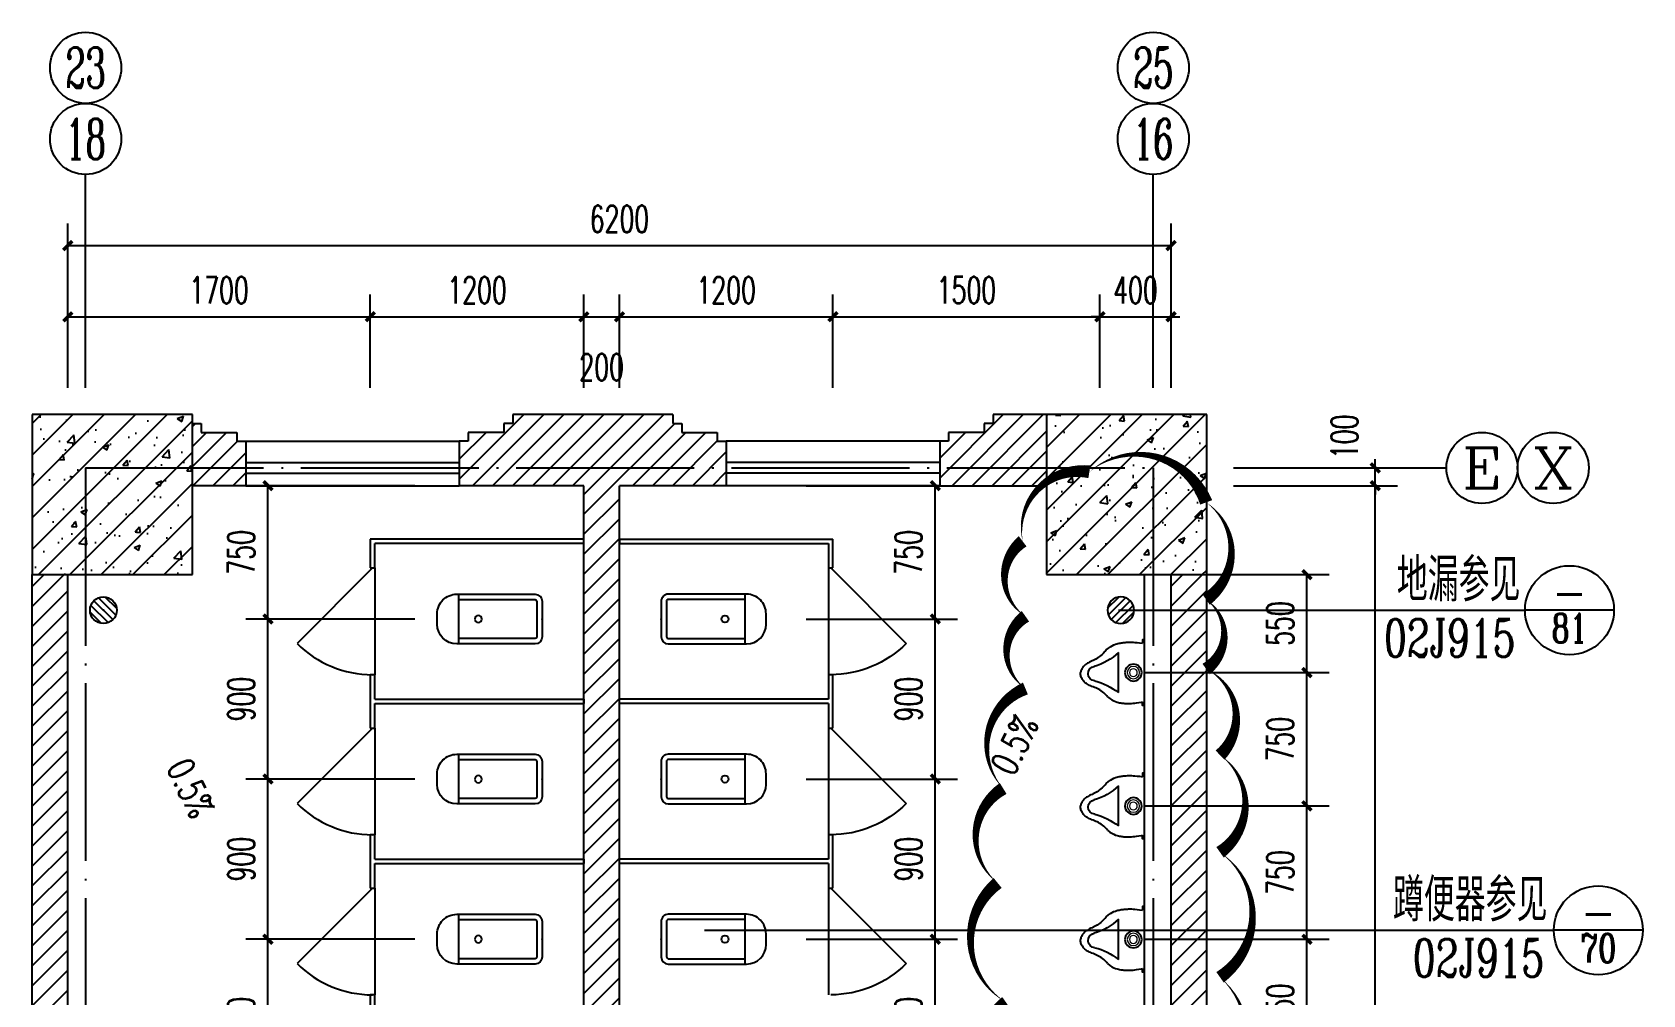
# Model space of a CAD drawing. Extents: x 307762 to 522490, y -326758 to -245675.
# Drawn here: x 397034 to 406085, y -314168 to -308756 of the extents above; entities that cross this region are included whole.
import ezdxf
from ezdxf.enums import TextEntityAlignment as Align

# ---------------------------------------------------------------- set-up
doc = ezdxf.new("R2010")
doc.units = 0
doc.header["$LTSCALE"] = 1000
doc.header["$MEASUREMENT"] = 0
doc.linetypes.add('DOTE', pattern=[2.42, 2, -0.2, 0.02, -0.2])
doc.layers.get('0').update_dxf_attribs({"linetype": 'CONTINUOUS'})
doc.layers.get('Defpoints').update_dxf_attribs({"color": 6, "linetype": 'CONTINUOUS'})
for name, color, linetype in [('A-卫生间', 173, 'CONTINUOUS'), ('A-墙线', 2, 'CONTINUOUS'), ('A-外窗', 145, 'CONTINUOUS'), ('A-洁具', 204, 'CONTINUOUS'), ('A-门', 167, 'CONTINUOUS'), ('AXIS', 3, 'CONTINUOUS'), ('AXIS_TEXT', 7, 'CONTINUOUS'), ('COLUMN', 2, 'CONTINUOUS'), ('DIM_IDEN', 3, 'CONTINUOUS'), ('DIM_SYMB', 3, 'CONTINUOUS'), ('DOTE', 1, 'DOTE'), ('EQUIP-SANITARY', 40, 'CONTINUOUS'), ('FUR', 173, 'CONTINUOUS'), ('PUB_DIM', 3, 'CONTINUOUS'), ('PUB_HATCH', 250, 'CONTINUOUS'), ('PUB_TEXT', 7, 'CONTINUOUS')]:
    doc.layers.add(name, color=color, linetype=linetype)
doc.styles.add('_TCH_AXIS', font='COMPLEX', dxfattribs={"bigfont": 'GBCBIG'})
doc.styles.add('_TCH_DIM', font='SIMPLEX', dxfattribs={"bigfont": 'GBCBIG'})
doc.styles.add('_TCH_LABEL', font='COMPLEX', dxfattribs={"bigfont": 'GBCBIG'})
doc.styles.add('COMPLEX', font='COMPLEX')
doc.styles.add('DIM_FONT', font='SIMPLEX.shx', dxfattribs={"width": 0.65})
doc.dimstyles.new('DIMN50', dxfattribs={"dimscale": 0.5, "dimtxt": 300, "dimasz": 100, "dimexe": 250, "dimexo": 300, "dimgap": 150, "dimtad": 1, "dimdec": 0, "dimzin": 0, "dimdsep": 46, "dimtxsty": 'DIM_FONT', "dimblk": 'ARCHTICK', "dimcen": 0.09, "dimclrt": 7, "dimazin": 2, "dimtfac": 1, "dimtdec": 0, "dimtix": 1, "dimtmove": 2, "dimatfit": 3, "dimfxl": 0, "dimtolj": 1, "dimtzin": 0, "dimarcsym": 0})
pattern_1 = [(45, (0, 0), (-88.388348, 88.388348), []), (50, (0, 0), (358.63009, -31.37607), [37.5, -412.5]), (355, (0, 0), (-69.37567, 376.09607), [30, -330]), (100.4514, (29.9, -2.6), (289.2547, 344.71977), [31.8701, -350.57106]), (46.1842, (0, 100), (533.62052, -82.7595), [56.25, -618.75]), (96.6356, (44.47, 93.1), (467.33135, 487.05894), [47.80514, -525.8565]), (351.1842, (0, 100), (467.331, 487.0593), [45, -495]), (21, (50, 75), (298.45353, -201.30945), [37.5, -412.5]), (326, (50, 75), (121.65767, 362.57502), [30, -330]), (71.4514, (74.87, 58.22), (420.11131, 161.26525), [31.8701, -350.57106]), (37.5, (0, 0), (6.079928, 166.446927), [0, -326, 0, -335, 0, -331.25]), (7.5, (0, 0), (131.53477, 197.205856), [0, -191, 0, -318.5, 0, -126.25]), (327.5, (-111.5, 0), (266.911218, -11.277436), [0, -125, 0, -390, 0, -517.5]), (317.5, (-161.5, 0), (291.59308, 50.05249), [0, -162.5, 0, -259, 0, -367.5])]

# ---------------------------------------------------------------- blocks, each defined once
blk = doc.blocks.new('$plan$00000380')
for p, q in [((-112.2, -146.3), (113.5, -146.3)), ((-135.3, -207.1), (-130, -211.3)), ((119.8, -220.5), (127.5, -214.6))]:
    blk.add_line(p, q)
for points in [[(-185, 0), (-185, -10), (-164.4, -10)], [(-185, 0), (185, 0), (185, -10), (165, -10)], [(-135.3, -207.1), (-146.1, -193.9), (-153.4, -182.2), (-159, -171.7), (-163.1, -162.3), (-166.1, -153.9), (-168.1, -146.2), (-169.4, -139.3), (-170.4, -132.8), (-171.2, -126.7), (-171.8, -120.8), (-172.4, -115.1), (-172.8, -109.5), (-173.1, -103.9), (-173.3, -98.1), (-173.3, -92.1), (-173.3, -85.9), (-173.2, -79.2), (-172.9, -71.9), (-172.3, -63.7), (-171.4, -54.4), (-170.1, -43.7), (-168.2, -31.4), (-165.8, -17.2), (-164.4, -10)], [(127.5, -214.6), (137.5, -201.9), (145.5, -190.6), (151.6, -180.4), (156.3, -171.3), (159.7, -163), (162.1, -155.5), (163.9, -148.7), (165.2, -142.3), (166.3, -136.2), (167.3, -130.4), (168.2, -124.7), (168.9, -119.1), (169.5, -113.5), (170, -107.8), (170.4, -101.8), (170.8, -95.6), (171, -88.9), (171.1, -81.6), (171, -73.4), (170.6, -64), (169.9, -53.3), (168.7, -40.9), (167.1, -26.6), (164.9, -10.1)], [(-130, -211.3), (-128.2, -212.9), (-120.3, -220.9), (-113.4, -228.7), (-107.4, -236.3), (-102.1, -243.8), (-97.5, -251.3), (-93.4, -258.7), (-89.7, -266.2), (-86.2, -273.6), (-83.1, -280.9), (-80.1, -288.1), (-77.2, -295.1), (-74.4, -301.8), (-71.5, -308.2), (-68.5, -314.2), (-65.3, -319.8), (-62, -324.9), (-58.5, -329.6), (-54.8, -334), (-51, -338), (-47, -341.6), (-42.9, -344.9), (-38.6, -347.9), (-34.2, -350.5), (-29.7, -352.9), (-25.1, -354.9), (-20.3, -356.6), (-15.4, -358), (-10.4, -359), (-5.3, -359.6), (-0.1, -359.8), (0.3, -359.8)], [(119.8, -220.5), (117.9, -222), (109.6, -229.5), (102.3, -236.9), (95.8, -244.2), (90.2, -251.4), (85.1, -258.6), (80.6, -265.8), (76.4, -273), (72.6, -280.2), (69, -287.4), (65.7, -294.4), (62.4, -301.2), (59.2, -307.7), (55.9, -314), (52.6, -319.8), (49.1, -325.2), (45.5, -330.1), (41.7, -334.7), (37.8, -338.8), (33.8, -342.6), (29.6, -346), (25.3, -349), (20.9, -351.7), (16.3, -354.2), (11.7, -356.3), (6.9, -358), (2.1, -359.4), (0.3, -359.8)]]:
    blk.add_lwpolyline(points)
blk.add_circle((0, -61.9), 47.3)
at = {"lineweight": 13}
for radius in [34.6, 22.1]:
    blk.add_circle((0, -61.9), radius, dxfattribs=at)
for centre, radius, start, end in [((-382.4, -362.7), 346.2, 14.06156, 38.70013), ((335.1, -365.6), 311.8, 135.28681, 164.39133), ((-5.7, -276), 40.9, 183.65649, 351.93977)]:
    blk.add_arc(centre, radius, start, end)
blk = doc.blocks.new('_ArchTick')
at = {"color": 0, "linetype": 'ByBlock', "const_width": 0.4}
blk.add_lwpolyline([(-0.5, -0.5), (0.5, 0.5)], dxfattribs=at)
blk = doc.blocks.new('*D20')
at = {"layer": 'Defpoints', "color": 0}
for p in [(403133.9, -311805.9), (404197.4, -311805.9), (403133.9, -312356.2)]:
    blk.add_point(p, dxfattribs=at)
at = {"layer": 'PUB_DIM', "color": 0, "lineweight": -2}
for p, q in [((403283.9, -311805.9), (404322.4, -311805.9)), ((404197.4, -312356.2), (404197.4, -311805.9)), ((403283.9, -312356.2), (404322.4, -312356.2))]:
    blk.add_line(p, q, dxfattribs=at)
at = {"layer": 'PUB_DIM', "color": 0, "lineweight": -2, "xscale": 50, "yscale": 50, "zscale": 50}
for p, rotation in [((404197.4, -311805.9), 90), ((404197.4, -312356.2), 270)]:
    blk.add_blockref('_ArchTick', p, dxfattribs=dict(at, rotation=rotation))
at = {"layer": 'PUB_DIM', "color": 7, "insert": (404047.4, -312081.1), "char_height": 150, "attachment_point": 5, "rotation": 90, "style": 'DIM_FONT'}
blk.add_mtext('\\A1;550', dxfattribs=at)
blk = doc.blocks.new('*D21')
at = {"layer": 'Defpoints', "color": 0}
for p in [(403133.9, -312356.2), (404197.4, -312356.2), (403133.9, -313106.2)]:
    blk.add_point(p, dxfattribs=at)
at = {"layer": 'PUB_DIM', "color": 0, "lineweight": -2}
for p, q in [((403283.9, -312356.2), (404322.4, -312356.2)), ((404197.4, -313106.2), (404197.4, -312356.2)), ((403283.9, -313106.2), (404322.4, -313106.2))]:
    blk.add_line(p, q, dxfattribs=at)
at = {"layer": 'PUB_DIM', "color": 0, "lineweight": -2, "xscale": 50, "yscale": 50, "zscale": 50}
for p, rotation in [((404197.4, -312356.2), 90), ((404197.4, -313106.2), 270)]:
    blk.add_blockref('_ArchTick', p, dxfattribs=dict(at, rotation=rotation))
at = {"layer": 'PUB_DIM', "color": 7, "insert": (404047.4, -312731.2), "char_height": 150, "attachment_point": 5, "rotation": 90, "style": 'DIM_FONT'}
blk.add_mtext('\\A1;750', dxfattribs=at)
blk = doc.blocks.new('*D22')
at = {"layer": 'Defpoints', "color": 0}
for p in [(403133.9, -313106.2), (404197.4, -313106.2), (403133.9, -313856.2)]:
    blk.add_point(p, dxfattribs=at)
at = {"layer": 'PUB_DIM', "color": 0, "lineweight": -2}
for p, q in [((403283.9, -313106.2), (404322.4, -313106.2)), ((404197.4, -313856.2), (404197.4, -313106.2)), ((403283.9, -313856.2), (404322.4, -313856.2))]:
    blk.add_line(p, q, dxfattribs=at)
at = {"layer": 'PUB_DIM', "color": 0, "lineweight": -2, "xscale": 50, "yscale": 50, "zscale": 50}
for p, rotation in [((404197.4, -313106.2), 90), ((404197.4, -313856.2), 270)]:
    blk.add_blockref('_ArchTick', p, dxfattribs=dict(at, rotation=rotation))
at = {"layer": 'PUB_DIM', "color": 7, "insert": (404047.4, -313481.2), "char_height": 150, "attachment_point": 5, "rotation": 90, "style": 'DIM_FONT'}
blk.add_mtext('\\A1;750', dxfattribs=at)
blk = doc.blocks.new('*D23')
at = {"layer": 'Defpoints', "color": 0}
for p in [(403133.9, -313856.2), (404197.4, -313856.2), (403133.9, -314606.2)]:
    blk.add_point(p, dxfattribs=at)
at = {"layer": 'PUB_DIM', "color": 0, "lineweight": -2}
for p, q in [((403283.9, -313856.2), (404322.4, -313856.2)), ((404197.4, -314606.2), (404197.4, -313856.2)), ((403283.9, -314606.2), (404322.4, -314606.2))]:
    blk.add_line(p, q, dxfattribs=at)
at = {"layer": 'PUB_DIM', "color": 0, "lineweight": -2, "xscale": 50, "yscale": 50, "zscale": 50}
for p, rotation in [((404197.4, -313856.2), 90), ((404197.4, -314606.2), 270)]:
    blk.add_blockref('_ArchTick', p, dxfattribs=dict(at, rotation=rotation))
at = {"layer": 'PUB_DIM', "color": 7, "insert": (404047.4, -314231.2), "char_height": 150, "attachment_point": 5, "rotation": 90, "style": 'DIM_FONT'}
blk.add_mtext('\\A1;750', dxfattribs=at)
blk = doc.blocks.new('*D193')
at = {"layer": 'Defpoints', "color": 0}
for p in [(398358.8, -313855.6), (399333.9, -313855.6), (399333.9, -314755.6)]:
    blk.add_point(p, dxfattribs=at)
at = {"layer": 'PUB_DIM', "color": 0, "lineweight": -2}
for p, q in [((399183.9, -313855.6), (398233.8, -313855.6)), ((398358.8, -314755.6), (398358.8, -313855.6)), ((399183.9, -314755.6), (398233.8, -314755.6))]:
    blk.add_line(p, q, dxfattribs=at)
at = {"layer": 'PUB_DIM', "color": 0, "lineweight": -2, "xscale": 50, "yscale": 50, "zscale": 50}
for p, rotation in [((398358.8, -313855.6), 90), ((398358.8, -314755.6), 270)]:
    blk.add_blockref('_ArchTick', p, dxfattribs=dict(at, rotation=rotation))
at = {"layer": 'PUB_DIM', "color": 7, "insert": (398208.8, -314305.6), "char_height": 150, "attachment_point": 5, "rotation": 90, "style": 'DIM_FONT'}
blk.add_mtext('\\A1;900', dxfattribs=at)
blk = doc.blocks.new('*D194')
at = {"layer": 'Defpoints', "color": 0}
for p in [(398358.8, -312955.6), (399333.9, -312955.6), (399333.9, -313855.6)]:
    blk.add_point(p, dxfattribs=at)
at = {"layer": 'PUB_DIM', "color": 0, "lineweight": -2}
for p, q in [((399183.9, -312955.6), (398233.8, -312955.6)), ((398358.8, -313855.6), (398358.8, -312955.6)), ((399183.9, -313855.6), (398233.8, -313855.6))]:
    blk.add_line(p, q, dxfattribs=at)
at = {"layer": 'PUB_DIM', "color": 0, "lineweight": -2, "xscale": 50, "yscale": 50, "zscale": 50}
for p, rotation in [((398358.8, -312955.6), 90), ((398358.8, -313855.6), 270)]:
    blk.add_blockref('_ArchTick', p, dxfattribs=dict(at, rotation=rotation))
at = {"layer": 'PUB_DIM', "color": 7, "insert": (398208.8, -313405.6), "char_height": 150, "attachment_point": 5, "rotation": 90, "style": 'DIM_FONT'}
blk.add_mtext('\\A1;900', dxfattribs=at)
blk = doc.blocks.new('*D195')
at = {"layer": 'Defpoints', "color": 0}
for p in [(398358.8, -312055.6), (399333.9, -312055.6), (399333.9, -312955.6)]:
    blk.add_point(p, dxfattribs=at)
at = {"layer": 'PUB_DIM', "color": 0, "lineweight": -2}
for p, q in [((399183.9, -312055.6), (398233.8, -312055.6)), ((398358.8, -312955.6), (398358.8, -312055.6)), ((399183.9, -312955.6), (398233.8, -312955.6))]:
    blk.add_line(p, q, dxfattribs=at)
at = {"layer": 'PUB_DIM', "color": 0, "lineweight": -2, "xscale": 50, "yscale": 50, "zscale": 50}
for p, rotation in [((398358.8, -312055.6), 90), ((398358.8, -312955.6), 270)]:
    blk.add_blockref('_ArchTick', p, dxfattribs=dict(at, rotation=rotation))
at = {"layer": 'PUB_DIM', "color": 7, "insert": (398208.8, -312505.6), "char_height": 150, "attachment_point": 5, "rotation": 90, "style": 'DIM_FONT'}
blk.add_mtext('\\A1;900', dxfattribs=at)
blk = doc.blocks.new('*D196')
at = {"layer": 'Defpoints', "color": 0}
for p in [(398358.8, -311305.9), (399333.9, -311305.9), (399333.9, -312055.6)]:
    blk.add_point(p, dxfattribs=at)
at = {"layer": 'PUB_DIM', "color": 0, "lineweight": -2}
for p, q in [((399183.9, -311305.9), (398233.8, -311305.9)), ((398358.8, -312055.6), (398358.8, -311305.9)), ((399183.9, -312055.6), (398233.8, -312055.6))]:
    blk.add_line(p, q, dxfattribs=at)
at = {"layer": 'PUB_DIM', "color": 0, "lineweight": -2, "xscale": 50, "yscale": 50, "zscale": 50}
for p, rotation in [((398358.8, -311305.9), 90), ((398358.8, -312055.6), 270)]:
    blk.add_blockref('_ArchTick', p, dxfattribs=dict(at, rotation=rotation))
at = {"layer": 'PUB_DIM', "color": 7, "insert": (398208.8, -311680.8), "char_height": 150, "attachment_point": 5, "rotation": 90, "style": 'DIM_FONT'}
blk.add_mtext('\\A1;750', dxfattribs=at)
blk = doc.blocks.new('*D206')
at = {"layer": 'Defpoints', "color": 0}
for p in [(401233.9, -313855.6), (402108.9, -313855.6), (401233.9, -314755.6)]:
    blk.add_point(p, dxfattribs=at)
at = {"layer": 'PUB_DIM', "color": 0, "lineweight": -2}
for p, q in [((401383.9, -313855.6), (402233.9, -313855.6)), ((402108.9, -314755.6), (402108.9, -313855.6)), ((401383.9, -314755.6), (402233.9, -314755.6))]:
    blk.add_line(p, q, dxfattribs=at)
at = {"layer": 'PUB_DIM', "color": 0, "lineweight": -2, "xscale": 50, "yscale": 50, "zscale": 50}
for p, rotation in [((402108.9, -313855.6), 90), ((402108.9, -314755.6), 270)]:
    blk.add_blockref('_ArchTick', p, dxfattribs=dict(at, rotation=rotation))
at = {"layer": 'PUB_DIM', "color": 7, "insert": (401958.9, -314305.6), "char_height": 150, "attachment_point": 5, "rotation": 90, "style": 'DIM_FONT'}
blk.add_mtext('\\A1;900', dxfattribs=at)
blk = doc.blocks.new('*D207')
at = {"layer": 'Defpoints', "color": 0}
for p in [(401233.9, -312955.6), (402108.9, -312955.6), (401233.9, -313855.6)]:
    blk.add_point(p, dxfattribs=at)
at = {"layer": 'PUB_DIM', "color": 0, "lineweight": -2}
for p, q in [((401383.9, -312955.6), (402233.9, -312955.6)), ((402108.9, -313855.6), (402108.9, -312955.6)), ((401383.9, -313855.6), (402233.9, -313855.6))]:
    blk.add_line(p, q, dxfattribs=at)
at = {"layer": 'PUB_DIM', "color": 0, "lineweight": -2, "xscale": 50, "yscale": 50, "zscale": 50}
for p, rotation in [((402108.9, -312955.6), 90), ((402108.9, -313855.6), 270)]:
    blk.add_blockref('_ArchTick', p, dxfattribs=dict(at, rotation=rotation))
at = {"layer": 'PUB_DIM', "color": 7, "insert": (401958.9, -313405.6), "char_height": 150, "attachment_point": 5, "rotation": 90, "style": 'DIM_FONT'}
blk.add_mtext('\\A1;900', dxfattribs=at)
blk = doc.blocks.new('*D208')
at = {"layer": 'Defpoints', "color": 0}
for p in [(401233.9, -312055.6), (402108.9, -312055.6), (401233.9, -312955.6)]:
    blk.add_point(p, dxfattribs=at)
at = {"layer": 'PUB_DIM', "color": 0, "lineweight": -2}
for p, q in [((401383.9, -312055.6), (402233.9, -312055.6)), ((402108.9, -312955.6), (402108.9, -312055.6)), ((401383.9, -312955.6), (402233.9, -312955.6))]:
    blk.add_line(p, q, dxfattribs=at)
at = {"layer": 'PUB_DIM', "color": 0, "lineweight": -2, "xscale": 50, "yscale": 50, "zscale": 50}
for p, rotation in [((402108.9, -312055.6), 90), ((402108.9, -312955.6), 270)]:
    blk.add_blockref('_ArchTick', p, dxfattribs=dict(at, rotation=rotation))
at = {"layer": 'PUB_DIM', "color": 7, "insert": (401958.9, -312505.6), "char_height": 150, "attachment_point": 5, "rotation": 90, "style": 'DIM_FONT'}
blk.add_mtext('\\A1;900', dxfattribs=at)
blk = doc.blocks.new('*D209')
at = {"layer": 'Defpoints', "color": 0}
for p in [(401233.9, -311305.9), (402108.9, -311305.9), (401233.9, -312055.6)]:
    blk.add_point(p, dxfattribs=at)
at = {"layer": 'PUB_DIM', "color": 0, "lineweight": -2}
for p, q in [((401383.9, -311305.9), (402233.9, -311305.9)), ((402108.9, -312055.6), (402108.9, -311305.9)), ((401383.9, -312055.6), (402233.9, -312055.6))]:
    blk.add_line(p, q, dxfattribs=at)
at = {"layer": 'PUB_DIM', "color": 0, "lineweight": -2, "xscale": 50, "yscale": 50, "zscale": 50}
for p, rotation in [((402108.9, -311305.9), 90), ((402108.9, -312055.6), 270)]:
    blk.add_blockref('_ArchTick', p, dxfattribs=dict(at, rotation=rotation))
at = {"layer": 'PUB_DIM', "color": 7, "insert": (401958.9, -311680.8), "char_height": 150, "attachment_point": 5, "rotation": 90, "style": 'DIM_FONT'}
blk.add_mtext('\\A1;750', dxfattribs=at)
blk = doc.blocks.new('*D221')
at = {"layer": 'AXIS', "color": 0, "lineweight": -2}
for p, q in [((404581.1, -311205.9), (404581.1, -311155.9)), ((403783.9, -311205.9), (404706.1, -311205.9)), ((404581.1, -311305.9), (404581.1, -311205.9)), ((403783.9, -311305.9), (404706.1, -311305.9)), ((404581.1, -311305.9), (404581.1, -311355.9))]:
    blk.add_line(p, q, dxfattribs=at)
at = {"layer": 'Defpoints', "color": 0}
for p in [(403633.9, -311205.9), (404581.1, -311205.9), (403633.9, -311305.9)]:
    blk.add_point(p, dxfattribs=at)
at = {"layer": 'AXIS', "color": 0, "lineweight": -2, "xscale": 50, "yscale": 50, "zscale": 50}
for p, rotation in [((404581.1, -311205.9), 270), ((404581.1, -311305.9), 90)]:
    blk.add_blockref('_ArchTick', p, dxfattribs=dict(at, rotation=rotation))
at = {"layer": 'AXIS', "color": 7, "insert": (404408.6, -311030.9), "char_height": 150, "attachment_point": 5, "rotation": 90, "style": 'DIM_FONT'}
blk.add_mtext('\\A1;100', dxfattribs=at)
blk = doc.blocks.new('*D222')
at = {"layer": 'AXIS', "color": 0, "lineweight": -2}
for p, q in [((403783.9, -311305.9), (404706.1, -311305.9)), ((404581.1, -318605.9), (404581.1, -311305.9)), ((403783.9, -318605.9), (404706.1, -318605.9))]:
    blk.add_line(p, q, dxfattribs=at)
at = {"layer": 'Defpoints', "color": 0}
for p in [(403633.9, -311305.9), (404581.1, -311305.9), (403633.9, -318605.9)]:
    blk.add_point(p, dxfattribs=at)
at = {"layer": 'AXIS', "color": 0, "lineweight": -2, "xscale": 50, "yscale": 50, "zscale": 50}
for p, rotation in [((404581.1, -311305.9), 90), ((404581.1, -318605.9), 270)]:
    blk.add_blockref('_ArchTick', p, dxfattribs=dict(at, rotation=rotation))
at = {"layer": 'AXIS', "color": 7, "insert": (404431.1, -314955.9), "char_height": 150, "attachment_point": 5, "rotation": 90, "style": 'DIM_FONT'}
blk.add_mtext('\\A1;7300', dxfattribs=at)
blk = doc.blocks.new('*D227')
at = {"layer": 'AXIS', "color": 0, "lineweight": -2}
for p, q in [((403033.9, -310755.9), (403033.9, -310230.9)), ((403433.9, -310755.9), (403433.9, -310230.9)), ((403033.9, -310355.9), (402983.9, -310355.9)), ((403033.9, -310355.9), (403433.9, -310355.9)), ((403433.9, -310355.9), (403483.9, -310355.9))]:
    blk.add_line(p, q, dxfattribs=at)
at = {"layer": 'Defpoints', "color": 0}
for p in [(403433.9, -310355.9), (403033.9, -310905.9), (403433.9, -310905.9)]:
    blk.add_point(p, dxfattribs=at)
at = {"layer": 'AXIS', "color": 0, "lineweight": -2, "xscale": 50, "yscale": 50, "zscale": 50}
blk.add_blockref('_ArchTick', (403033.9, -310355.9), dxfattribs=at)
at = {"layer": 'AXIS', "color": 0, "lineweight": -2, "xscale": 50, "yscale": 50, "zscale": 50, "rotation": 180}
blk.add_blockref('_ArchTick', (403433.9, -310355.9), dxfattribs=at)
at = {"layer": 'AXIS', "color": 7, "insert": (403233.9, -310205.9), "char_height": 150, "attachment_point": 5, "style": 'DIM_FONT'}
blk.add_mtext('\\A1;400', dxfattribs=at)
blk = doc.blocks.new('*D228')
at = {"layer": 'AXIS', "color": 0, "lineweight": -2}
for p, q in [((401533.9, -310755.9), (401533.9, -310230.9)), ((403033.9, -310755.9), (403033.9, -310230.9)), ((401533.9, -310355.9), (403033.9, -310355.9))]:
    blk.add_line(p, q, dxfattribs=at)
at = {"layer": 'Defpoints', "color": 0}
for p in [(403033.9, -310355.9), (401533.9, -310905.9), (403033.9, -310905.9)]:
    blk.add_point(p, dxfattribs=at)
at = {"layer": 'AXIS', "color": 0, "lineweight": -2, "xscale": 50, "yscale": 50, "zscale": 50, "rotation": 180}
blk.add_blockref('_ArchTick', (401533.9, -310355.9), dxfattribs=at)
at = {"layer": 'AXIS', "color": 0, "lineweight": -2, "xscale": 50, "yscale": 50, "zscale": 50}
blk.add_blockref('_ArchTick', (403033.9, -310355.9), dxfattribs=at)
at = {"layer": 'AXIS', "color": 7, "insert": (402283.9, -310205.9), "char_height": 150, "attachment_point": 5, "style": 'DIM_FONT'}
blk.add_mtext('\\A1;1500', dxfattribs=at)
blk = doc.blocks.new('*D229')
at = {"layer": 'AXIS', "color": 0, "lineweight": -2}
for p, q in [((400333.9, -310755.9), (400333.9, -310230.9)), ((401533.9, -310755.9), (401533.9, -310230.9)), ((400333.9, -310355.9), (401533.9, -310355.9))]:
    blk.add_line(p, q, dxfattribs=at)
at = {"layer": 'Defpoints', "color": 0}
for p in [(401533.9, -310355.9), (400333.9, -310905.9), (401533.9, -310905.9)]:
    blk.add_point(p, dxfattribs=at)
at = {"layer": 'AXIS', "color": 0, "lineweight": -2, "xscale": 50, "yscale": 50, "zscale": 50, "rotation": 180}
blk.add_blockref('_ArchTick', (400333.9, -310355.9), dxfattribs=at)
at = {"layer": 'AXIS', "color": 0, "lineweight": -2, "xscale": 50, "yscale": 50, "zscale": 50}
blk.add_blockref('_ArchTick', (401533.9, -310355.9), dxfattribs=at)
at = {"layer": 'AXIS', "color": 7, "insert": (400933.9, -310205.9), "char_height": 150, "attachment_point": 5, "style": 'DIM_FONT'}
blk.add_mtext('\\A1;1200', dxfattribs=at)
blk = doc.blocks.new('*D230')
at = {"layer": 'AXIS', "color": 0, "lineweight": -2}
for p, q in [((400133.9, -310755.9), (400133.9, -310230.9)), ((400333.9, -310755.9), (400333.9, -310230.9)), ((400133.9, -310355.9), (400333.9, -310355.9))]:
    blk.add_line(p, q, dxfattribs=at)
at = {"layer": 'Defpoints', "color": 0}
for p in [(400333.9, -310355.9), (400133.9, -310905.9), (400333.9, -310905.9)]:
    blk.add_point(p, dxfattribs=at)
at = {"layer": 'AXIS', "color": 0, "lineweight": -2, "xscale": 50, "yscale": 50, "zscale": 50, "rotation": 180}
blk.add_blockref('_ArchTick', (400133.9, -310355.9), dxfattribs=at)
at = {"layer": 'AXIS', "color": 0, "lineweight": -2, "xscale": 50, "yscale": 50, "zscale": 50}
blk.add_blockref('_ArchTick', (400333.9, -310355.9), dxfattribs=at)
at = {"layer": 'AXIS', "color": 7, "insert": (400233.9, -310639.6), "char_height": 150, "attachment_point": 5, "style": 'DIM_FONT'}
blk.add_mtext('\\A1;200', dxfattribs=at)
blk = doc.blocks.new('*D231')
at = {"layer": 'AXIS', "color": 0, "lineweight": -2}
for p, q in [((398933.9, -310755.9), (398933.9, -310230.9)), ((400133.9, -310755.9), (400133.9, -310230.9)), ((398933.9, -310355.9), (400133.9, -310355.9))]:
    blk.add_line(p, q, dxfattribs=at)
at = {"layer": 'Defpoints', "color": 0}
for p in [(400133.9, -310355.9), (398933.9, -310905.9), (400133.9, -310905.9)]:
    blk.add_point(p, dxfattribs=at)
at = {"layer": 'AXIS', "color": 0, "lineweight": -2, "xscale": 50, "yscale": 50, "zscale": 50, "rotation": 180}
blk.add_blockref('_ArchTick', (398933.9, -310355.9), dxfattribs=at)
at = {"layer": 'AXIS', "color": 0, "lineweight": -2, "xscale": 50, "yscale": 50, "zscale": 50}
blk.add_blockref('_ArchTick', (400133.9, -310355.9), dxfattribs=at)
at = {"layer": 'AXIS', "color": 7, "insert": (399533.9, -310205.9), "char_height": 150, "attachment_point": 5, "style": 'DIM_FONT'}
blk.add_mtext('\\A1;1200', dxfattribs=at)
blk = doc.blocks.new('*D232')
at = {"layer": 'AXIS', "color": 0, "lineweight": -2}
for p, q in [((397233.9, -310755.9), (397233.9, -310230.9)), ((398933.9, -310755.9), (398933.9, -310230.9)), ((397233.9, -310355.9), (398933.9, -310355.9))]:
    blk.add_line(p, q, dxfattribs=at)
at = {"layer": 'Defpoints', "color": 0}
for p in [(398933.9, -310355.9), (397233.9, -310905.9), (398933.9, -310905.9)]:
    blk.add_point(p, dxfattribs=at)
at = {"layer": 'AXIS', "color": 0, "lineweight": -2, "xscale": 50, "yscale": 50, "zscale": 50, "rotation": 180}
blk.add_blockref('_ArchTick', (397233.9, -310355.9), dxfattribs=at)
at = {"layer": 'AXIS', "color": 0, "lineweight": -2, "xscale": 50, "yscale": 50, "zscale": 50}
blk.add_blockref('_ArchTick', (398933.9, -310355.9), dxfattribs=at)
at = {"layer": 'AXIS', "color": 7, "insert": (398083.9, -310205.9), "char_height": 150, "attachment_point": 5, "style": 'DIM_FONT'}
blk.add_mtext('\\A1;1700', dxfattribs=at)
blk = doc.blocks.new('*D233')
at = {"layer": 'AXIS', "color": 0, "lineweight": -2}
for p, q in [((397233.9, -310755.9), (397233.9, -309830.9)), ((403433.9, -310755.9), (403433.9, -309830.9)), ((397233.9, -309955.9), (403433.9, -309955.9))]:
    blk.add_line(p, q, dxfattribs=at)
at = {"layer": 'Defpoints', "color": 0}
for p in [(403433.9, -309955.9), (397233.9, -310905.9), (403433.9, -310905.9)]:
    blk.add_point(p, dxfattribs=at)
at = {"layer": 'AXIS', "color": 0, "lineweight": -2, "xscale": 50, "yscale": 50, "zscale": 50, "rotation": 180}
blk.add_blockref('_ArchTick', (397233.9, -309955.9), dxfattribs=at)
at = {"layer": 'AXIS', "color": 0, "lineweight": -2, "xscale": 50, "yscale": 50, "zscale": 50}
blk.add_blockref('_ArchTick', (403433.9, -309955.9), dxfattribs=at)
at = {"layer": 'AXIS', "color": 7, "insert": (400333.9, -309805.9), "char_height": 150, "attachment_point": 5, "style": 'DIM_FONT'}
blk.add_mtext('\\A1;6200', dxfattribs=at)
blk = doc.blocks.new('$lvtry$00000200')
at = {"layer": 'FUR'}
for p, q in [((-139.8, -40, 0), (-139.8, -479.7, 0)), ((-109.8, -40, 0), (-109.8, -469.7, 0)), ((99.8, 0, 0), (-99.8, 0, 0)), ((99.8, -30, 0), (-99.8, -30, 0)), ((109.8, -469.7, 0), (109.8, -40, 0)), ((139.8, -479.7, 0), (139.8, -40, 0)), ((139.8, -469.7, 0), (-139.8, -469.7, 0)), ((-29.8, -589.7, 0), (29.8, -589.7, 0))]:
    blk.add_line(p, q, dxfattribs=at)
blk.add_circle((0, -358.6, 0), 20, dxfattribs=at)
for centre, radius, start, end in [((-99.8, -40, 0), 40, 90, 180), ((-99.8, -40, 0), 10, 90, 180), ((99.8, -40, 0), 40, 0, 90), ((99.8, -40, 0), 10, 0, 90), ((-29.8, -479.7, 0), 110, 180, 270), ((29.8, -479.7, 0), 110, 270, 0)]:
    blk.add_arc(centre, radius, start, end, dxfattribs=at)
blk.add_point((0, 0), dxfattribs=at)
blk = doc.blocks.new('$DorLib2D$00000114')
at = {"color": 0}
blk.add_line((0.5, 0), (-0.207, 0.707), dxfattribs=at)
blk.add_arc((0.5, 0), 1, 135, 180, dxfattribs=at)
blk = doc.blocks.new('_AXISO')
blk.add_circle((0, 0), 0.5)
at = {"layer": 'AXIS_TEXT', "style": 'COMPLEX', "width": 1.041667}
blk.add_attdef('A', text='', height=0.56, dxfattribs=at).set_placement((-0.25, -0.28), (0.25, -0.28), align=Align.FIT)
blk = doc.blocks.new('$lvtry$00000171')
for p, q in [((-74.2, 10.6), (-10.6, 74.2)), ((-69.8, -27.4), (27.4, 69.8)), ((-53, -53), (53, 53)), ((-27.4, -69.8), (69.8, 27.4)), ((10.6, -74.2), (74.2, -10.6))]:
    blk.add_line(p, q)
blk.add_circle((0, 0), 75)
blk.add_point((0, 0))

msp = doc.modelspace()

# ---------------------------------------------------------------- hatches: boundary and pattern name
at = {"layer": 'PUB_HATCH'}
h = msp.add_hatch(dxfattribs=at)
h.set_pattern_fill('ANSI31', color=256, scale=50, style=0)
h.set_pattern_definition([(45, (397033.856, -319505.88), (-56.1266, 56.1266), [])])
h.paths.add_polyline_path([(400933.9, -311055.9), (400883.9, -311055.9), (400883.9, -311005.9), (400683.9, -311005.9), (400683.9, -310955.9), (400633.9, -310955.9), (400633.9, -310905.9), (399733.9, -310905.9), (399733.9, -310955.9), (399683.9, -310955.9), (399683.9, -311005.9), (399483.9, -311005.9), (399483.9, -311055.9), (399433.9, -311055.9), (399433.9, -311305.9), (400133.9, -311305.9), (400133.9, -317005.9), (399333.9, -317005.9), (399333.9, -317505.9), (399533.9, -317505.9), (399533.9, -317205.9), (401033.9, -317205.9), (401033.9, -317505.9), (401233.9, -317505.9), (401233.9, -317005.9), (400333.9, -317005.9), (400333.9, -311305.9), (400933.9, -311305.9)])
h.paths.add_polyline_path([(398233.9, -311055.9), (398183.9, -311055.9), (398183.9, -311005.9), (397983.9, -311005.9), (397983.9, -310955.9), (397933.9, -310955.9), (397933.9, -311305.9), (398233.9, -311305.9)])
h.paths.add_polyline_path([(397233.9, -311805.9), (397033.9, -311805.9), (397033.9, -318605.9), (397233.9, -318605.9), (397233.9, -316805.9), (397733.9, -316805.9), (397733.9, -316705.9), (397233.9, -316705.9)])
h.paths.add_polyline_path([(403633.9, -311805.9), (403433.9, -311805.9), (403433.9, -316705.9), (402933.9, -316705.9), (402933.9, -316805.9), (403433.9, -316805.9), (403433.9, -318605.9), (403633.9, -318605.9)])
h.paths.add_polyline_path([(401233.9, -318705.9), (402733.9, -318705.9), (402733.9, -318605.9), (401233.9, -318605.9), (401233.9, -318505.9), (401133.9, -318505.9), (401033.9, -318505.9), (401033.9, -319505.9), (402733.9, -319505.9), (402733.9, -319305.9), (401233.9, -319305.9)])
h.paths.add_polyline_path([(399533.9, -318505.9), (399333.9, -318505.9), (399333.9, -318605.9), (397933.9, -318605.9), (397933.9, -318705.9), (399333.9, -318705.9), (399333.9, -319305.9), (399033.9, -319305.9), (399033.9, -319505.9), (399533.9, -319505.9)])
h.paths.add_polyline_path([(398033.9, -319305.9), (397933.9, -319305.9), (397933.9, -319505.9), (398033.9, -319505.9)])
h.paths.add_polyline_path([(402733.9, -310905.9), (402433.9, -310905.9), (402433.9, -310955.9), (402383.9, -310955.9), (402383.9, -311005.9), (402183.9, -311005.9), (402183.9, -311055.9), (402133.9, -311055.9), (402133.9, -311305.9), (402733.9, -311305.9)])
h = msp.add_hatch(dxfattribs=at)
h.set_pattern_fill('钢筋混凝土', color=256, scale=50, style=0)
h.set_pattern_definition(pattern_1)
h.paths.add_polyline_path([(397033.9, -311805.9), (397933.9, -311805.9), (397933.9, -310905.9), (397033.9, -310905.9)])
h = msp.add_hatch(dxfattribs=at)
h.set_pattern_fill('钢筋混凝土', color=256, scale=50, style=0)
h.set_pattern_definition(pattern_1)
h.paths.add_polyline_path([(402733.9, -311805.9), (403633.9, -311805.9), (403633.9, -310905.9), (402733.9, -310905.9)])

# ---------------------------------------------------------------- linework, layer by layer
at = {"layer": 'A-卫生间'}
for p, q in [((400133.9, -311605.9), (398933.9, -311605.9)), ((398933.9, -311605.9), (398933.9, -311768.4)), ((400133.9, -311630.9), (400133.9, -311605.9)), ((400333.9, -311605.9), (401533.9, -311605.9)), ((400333.9, -311605.9), (400333.9, -311630.9)), ((401533.9, -311768.4), (401533.9, -311605.9)), ((400133.9, -311630.9), (398958.9, -311630.9)), ((398958.9, -311768.4), (398958.9, -311630.9)), ((400333.9, -311630.9), (401508.9, -311630.9)), ((401508.9, -311630.9), (401508.9, -311768.4)), ((398933.9, -311768.4), (398958.9, -311768.4)), ((401508.9, -311768.4), (401533.9, -311768.4)), ((398958.9, -312368.4), (398933.9, -312368.4)), ((398933.9, -312368.4), (398933.9, -312505.9)), ((398958.9, -312505.9), (398958.9, -312368.4)), ((401533.9, -312368.4), (401508.9, -312368.4)), ((401508.9, -312368.4), (401508.9, -312505.9)), ((401533.9, -312505.9), (401533.9, -312368.4)), ((398933.9, -312505.9), (398933.9, -312668.4)), ((398958.9, -312505.9), (400133.9, -312505.9)), ((400133.9, -312505.9), (400133.9, -312530.9)), ((401508.9, -312505.9), (400333.9, -312505.9)), ((400333.9, -312530.9), (400333.9, -312505.9)), ((401533.9, -312668.4), (401533.9, -312505.9)), ((398958.9, -312530.9), (400133.9, -312530.9)), ((398958.9, -312668.4), (398958.9, -312530.9)), ((401508.9, -312530.9), (400333.9, -312530.9)), ((401508.9, -312530.9), (401508.9, -312668.4)), ((398933.9, -312668.4), (398958.9, -312668.4)), ((401508.9, -312668.4), (401533.9, -312668.4)), ((398958.9, -313268.4), (398933.9, -313268.4)), ((398933.9, -313268.4), (398933.9, -313405.9)), ((398958.9, -313405.9), (398958.9, -313268.4)), ((401533.9, -313268.4), (401508.9, -313268.4)), ((401508.9, -313268.4), (401508.9, -313405.9)), ((401533.9, -313405.9), (401533.9, -313268.4)), ((398933.9, -313405.9), (398933.9, -313568.4)), ((398958.9, -313405.9), (400133.9, -313405.9)), ((400133.9, -313405.9), (400133.9, -313430.9)), ((401508.9, -313405.9), (400333.9, -313405.9)), ((400333.9, -313430.9), (400333.9, -313405.9)), ((401533.9, -313568.4), (401533.9, -313405.9)), ((398958.9, -313430.9), (400133.9, -313430.9)), ((398958.9, -313568.4), (398958.9, -313430.9)), ((401508.9, -313430.9), (400333.9, -313430.9)), ((401508.9, -313430.9), (401508.9, -313568.4)), ((398933.9, -313568.4), (398958.9, -313568.4)), ((401508.9, -313568.4), (401533.9, -313568.4)), ((398958.9, -314168.4), (398933.9, -314168.4)), ((398933.9, -314168.4), (398933.9, -314305.9)), ((398958.9, -314305.9), (398958.9, -314168.4))]:
    msp.add_line(p, q, dxfattribs=at)
at = {"layer": 'A-墙线'}
for p, q in [((397933.9, -310955.9), (397983.9, -310955.9)), ((397983.9, -310955.9), (397983.9, -311005.9)), ((399683.9, -310955.9), (399683.9, -311005.9)), ((399733.9, -310955.9), (399683.9, -310955.9)), ((400633.9, -310905.9), (399733.9, -310905.9)), ((399733.9, -310905.9), (399733.9, -310955.9)), ((400633.9, -310905.9), (400633.9, -310955.9)), ((400633.9, -310955.9), (400683.9, -310955.9)), ((400683.9, -310955.9), (400683.9, -311005.9)), ((402383.9, -310955.9), (402383.9, -311005.9)), ((402433.9, -310955.9), (402383.9, -310955.9)), ((402733.9, -310905.9), (402433.9, -310905.9)), ((402433.9, -310905.9), (402433.9, -310955.9)), ((397983.9, -311005.9), (398183.9, -311005.9)), ((398183.9, -311005.9), (398183.9, -311055.9)), ((398183.9, -311055.9), (398233.9, -311055.9)), ((398233.9, -311055.9), (398233.9, -311305.9)), ((399483.9, -311055.9), (399433.9, -311055.9)), ((399433.9, -311055.9), (399433.9, -311305.9)), ((399483.9, -311005.9), (399483.9, -311055.9)), ((399683.9, -311005.9), (399483.9, -311005.9)), ((400683.9, -311005.9), (400883.9, -311005.9)), ((400883.9, -311005.9), (400883.9, -311055.9)), ((400883.9, -311055.9), (400933.9, -311055.9)), ((400933.9, -311055.9), (400933.9, -311305.9)), ((402183.9, -311055.9), (402133.9, -311055.9)), ((402133.9, -311055.9), (402133.9, -311305.9)), ((402183.9, -311005.9), (402183.9, -311055.9)), ((402383.9, -311005.9), (402183.9, -311005.9)), ((398233.9, -311305.9), (397933.9, -311305.9)), ((400133.9, -311305.9), (399433.9, -311305.9)), ((400133.9, -317005.9), (400133.9, -311305.9)), ((400933.9, -311305.9), (400333.9, -311305.9)), ((400333.9, -317005.9), (400333.9, -311305.9)), ((402133.9, -311305.9), (402733.9, -311305.9)), ((397033.9, -318605.9), (397033.9, -311805.9)), ((397233.9, -316705.9), (397233.9, -311805.9)), ((403433.9, -316705.9), (403433.9, -311805.9)), ((403633.9, -318605.9), (403633.9, -311805.9))]:
    msp.add_line(p, q, dxfattribs=at)
at = {"layer": 'A-外窗'}
for p, q in [((398233.9, -311055.9), (399433.9, -311055.9)), ((402133.9, -311055.9), (400933.9, -311055.9)), ((398233.9, -311175.9), (399433.9, -311175.9)), ((398233.9, -311235.9), (399433.9, -311235.9)), ((402133.9, -311175.9), (400933.9, -311175.9)), ((402133.9, -311235.9), (400933.9, -311235.9)), ((398233.9, -311305.9), (399433.9, -311305.9)), ((402133.9, -311305.9), (400933.9, -311305.9))]:
    msp.add_line(p, q, dxfattribs=at)
at = {"layer": 'A-门'}
for p, q in [((398958.9, -311768.4), (398958.9, -312368.4)), ((401508.9, -311768.4), (401508.9, -312368.4)), ((403283.9, -316705.9), (403283.9, -311805.9)), ((398958.9, -312668.4), (398958.9, -313268.4)), ((401508.9, -312668.4), (401508.9, -313268.4)), ((398958.9, -313568.4), (398958.9, -314168.4)), ((401508.9, -313568.4), (401508.9, -314168.4))]:
    msp.add_line(p, q, dxfattribs=at)
at = {"layer": 'AXIS'}
for p, q in [((397333.9, -309155.9), (397333.9, -309155.9)), ((403333.9, -309155.9), (403333.9, -309155.9)), ((397333.9, -310755.9), (397333.9, -309555.9)), ((403333.9, -310755.9), (403333.9, -309555.9)), ((403783.9, -311205.9), (404981.1, -311205.9)), ((405381.1, -311205.9), (405381.1, -311205.9))]:
    msp.add_line(p, q, dxfattribs=at)
at = {"layer": 'COLUMN'}
for p, q in [((397933.9, -310905.9), (397033.9, -310905.9)), ((397033.9, -310905.9), (397033.9, -311805.9)), ((397933.9, -311805.9), (397933.9, -310905.9)), ((403633.9, -310905.9), (402733.9, -310905.9)), ((402733.9, -310905.9), (402733.9, -311805.9)), ((403633.9, -311805.9), (403633.9, -310905.9)), ((397033.9, -311805.9), (397933.9, -311805.9)), ((402733.9, -311805.9), (403633.9, -311805.9))]:
    msp.add_line(p, q, dxfattribs=at)
at = {"layer": 'Defpoints'}
msp.add_lwpolyline([(402412.1, -317255.9, 0, 71.9, -0.520567), (402412.1, -316584.4, 0, 71.9, -0.520567), (402490.3, -316162.7, 0, 71.9, -0.520567), (402505.9, -315428.8, 0, 71.9, -0.520567), (402505.9, -314741.6, 0, 71.9, -0.520567), (402505.9, -314210.6, 0, 71.9, -0.520567), (402459, -313539.1, 0, 71.9, -0.520567), (402490.3, -313008.2, 0, 71.9, -0.520567), (402615.3, -312446, 0, 71.9, -0.520567), (402615.3, -312039.9, 0, 71.9, -0.520567), (402599.7, -311618.3, 0, 71.9, -0.520567), (402974.7, -311227.8, 0, 71.9, -0.520567), (403631.1, -311399.6, 0, 71.9, -0.520567), (403631.1, -311946.2, 0, 71.9, -0.520567), (403631.1, -312336.6, 0, 71.9, -0.520567), (403709.2, -312820.8, 0, 71.9, -0.520567), (403709.2, -313367.3, 0, 71.9, -0.520567), (403709.2, -314070.1, 0, 71.9, -0.520567), (403631.1, -314788.5, 0, 71.9, -0.520567), (403599.8, -315522.5, 0, 71.9, -0.520567), (403552.9, -316022.2, 0, 71.9, -0.520567), (403584.2, -316381.4, 0, 71.9, -0.520567), (403584.2, -317131, 0, 71.9, -0.520567), (403381, -317443.3, 0, 71.9, -0.520567)], format="xyseb", close=True, dxfattribs=at)
at = {"layer": 'DIM_IDEN'}
for p, q in [((403139.1, -312005.9), (404191, -312005.9)), ((404191, -312005.9), (405422.8, -312005.9)), ((405922.8, -312005.9), (405422.8, -312005.9)), ((400812.5, -313805.5), (404581.9, -313805.5)), ((404581.9, -313805.5), (405584.7, -313805.5)), ((406084.7, -313805.5), (405584.7, -313805.5))]:
    msp.add_line(p, q, dxfattribs=at)
for centre, radius in [((405672.8, -312005.9), 250), ((403139.1, -312005.9), 0), ((405834.7, -313805.5), 250), ((400812.5, -313805.5), 0)]:
    msp.add_circle(centre, radius, dxfattribs=at)
at = {"layer": 'DIM_SYMB'}
for points in [[(402480.5, -313202.1, 0, 0, 0), (402789.7, -312560.5, 40, 0, 0), (402854.8, -312425.4, 0, 0, 0)], [(398001.8, -313452.3, 0, 0, 0), (397692.6, -312810.7, 40, 0, 0), (397627.4, -312675.6, 0, 0, 0)]]:
    msp.add_lwpolyline(points, format="xyseb", dxfattribs=at)
at = {"layer": 'DOTE', "ltscale": 0.5}
for p, q in [((397333.9, -311205.9), (403333.9, -311205.9)), ((397333.9, -311205.9), (397333.9, -319205.9)), ((403333.9, -311205.9), (403333.9, -319205.9))]:
    msp.add_line(p, q, dxfattribs=at)

# ---------------------------------------------------------------- block references
at = {"layer": 'A-卫生间', "yscale": -0.9999999999999998, "rotation": 90.00000000106462}
for p in [(399899.5, -312055.6, 0), (399899.5, -312955.6, 0), (399899.5, -313855.6, 0)]:
    msp.add_blockref('$lvtry$00000200', p, dxfattribs=at)
at = {"layer": 'A-卫生间', "rotation": 89.99999999893534}
for p in [(400568.2, -312055.6, 0), (400568.2, -312955.6, 0), (400568.2, -313855.6, 0)]:
    msp.add_blockref('$lvtry$00000200', p, dxfattribs=at)
at = {"layer": 'A-洁具', "rotation": 89.99999999999999}
msp.add_blockref('$lvtry$00000171', (397433.9, -312005.9), dxfattribs=at)
at = {"layer": 'A-洁具', "yscale": -1, "rotation": 89.99999999999999}
msp.add_blockref('$lvtry$00000171', (403151, -312005.9), dxfattribs=at)
at = {"layer": 'A-门', "xscale": -600, "zscale": 25, "rotation": 270}
for p, yscale in [((398946.4, -312068.4), -600), ((401521.4, -312068.4), 600), ((398946.4, -312968.4), -600), ((401521.4, -312968.4), 600), ((398946.4, -313868.4), -600), ((401521.4, -313868.4), 600)]:
    msp.add_blockref('$DorLib2D$00000114', p, dxfattribs=dict(at, yscale=yscale))
at = {"layer": 'AXIS'}
ref = msp.add_blockref('_AXISO', (397333.9, -308955.9), dxfattribs=dict(at, xscale=400, yscale=400, zscale=400))
ref.add_attrib('A', '23', dxfattribs={"layer": 'AXIS_TEXT', "height": 226.27, "style": '_TCH_AXIS', "width": 0.617647}).set_placement((397220.7, -309069), (397447, -309069), align=Align.FIT)
ref = msp.add_blockref('_AXISO', (403333.9, -308955.9), dxfattribs=dict(at, xscale=400, yscale=400, zscale=400))
ref.add_attrib('A', '25', dxfattribs={"layer": 'AXIS_TEXT', "height": 226.27, "style": '_TCH_AXIS', "width": 0.617647}).set_placement((403220.7, -309069), (403447, -309069), align=Align.FIT)
ref = msp.add_blockref('_AXISO', (397333.9, -309355.9), dxfattribs=dict(at, xscale=400, yscale=400, zscale=400))
ref.add_attrib('A', '18', dxfattribs={"layer": 'AXIS_TEXT', "height": 226.27, "style": '_TCH_AXIS', "width": 0.724138}).set_placement((397220.7, -309469), (397447, -309469), align=Align.FIT)
ref = msp.add_blockref('_AXISO', (403333.9, -309355.9), dxfattribs=dict(at, xscale=400, yscale=400, zscale=400))
ref.add_attrib('A', '16', dxfattribs={"layer": 'AXIS_TEXT', "height": 226.27, "style": '_TCH_AXIS', "width": 0.724138}).set_placement((403220.7, -309469), (403447, -309469), align=Align.FIT)
ref = msp.add_blockref('_AXISO', (405181.1, -311205.9), dxfattribs=dict(at, xscale=400, yscale=400, zscale=400))
ref.add_attrib('A', 'E', dxfattribs={"layer": 'AXIS_TEXT', "height": 226.3, "style": '_TCH_AXIS', "width": 1.3125}).set_placement((405067.9, -311319), (405294.2, -311319), align=Align.FIT)
ref = msp.add_blockref('_AXISO', (405581.1, -311205.9), dxfattribs=dict(at, xscale=400, yscale=400, zscale=400))
ref.add_attrib('A', 'X', dxfattribs={"layer": 'AXIS_TEXT', "height": 226.3, "style": '_TCH_AXIS', "width": 1.166667}).set_placement((405467.9, -311319), (405694.2, -311319), align=Align.FIT)
at = {"layer": 'EQUIP-SANITARY', "yscale": -1, "rotation": 90}
for p in [(403283.9, -312356.9), (403283.9, -313106.9), (403283.9, -313856.9)]:
    msp.add_blockref('$plan$00000380', p, dxfattribs=at)

# ---------------------------------------------------------------- texts
at = {"layer": 'PUB_TEXT', "style": '_TCH_LABEL'}
for s, p in [('地漏参见', (404702.6, -311955.9)), ('蹲便器参见', (404681, -313755.5))]:
    msp.add_text(s, height=241.13, dxfattribs=at).set_placement(p)
for s, width, p, p2 in [('-', 1.458333, (405572.2, -311985.8), (405773.4, -311985.8)), ('81', 0.905172, (405572.2, -312187), (405773.4, -312187)), ('-', 1.458333, (405734.1, -313785.4), (405935.3, -313785.4)), ('70', 0.772059, (405734.1, -313986.6), (405935.3, -313986.6))]:
    msp.add_text(s, height=161, dxfattribs=dict(at, width=width)).set_placement(p, p2, align=Align.FIT)
at = {"layer": 'PUB_TEXT', "style": '_TCH_LABEL', "width": 0.705882}
for p in [(404629.9, -312268.4), (404791.8, -314068)]:
    msp.add_text('02J915', height=212.5, dxfattribs=at).set_placement(p)
at = {"layer": 'PUB_TEXT', "style": '_TCH_DIM', "width": 0.705882}
for rotation, p in [(64.26753, (402548.8, -312945.2)), (295.73247, (397785.8, -312889.1))]:
    msp.add_text('0.5%%%', height=148.75, rotation=rotation, dxfattribs=at).set_placement(p)

# ---------------------------------------------------------------- dimensions: what is measured, and where the dimension line sits
at = {"layer": 'AXIS'}
for p1, p2, distance, picture, middle in [((397233.9, -310905.9), (403433.9, -310905.9), 950, '*D233', (400333.9, -309805.9)), ((397233.9, -310905.9), (398933.9, -310905.9), 550, '*D232', (398083.9, -310205.9)), ((398933.9, -310905.9), (400133.9, -310905.9), 550, '*D231', (399533.9, -310205.9)), ((400333.9, -310905.9), (401533.9, -310905.9), 550, '*D229', (400933.9, -310205.9)), ((401533.9, -310905.9), (403033.9, -310905.9), 550, '*D228', (402283.9, -310205.9)), ((403033.9, -310905.9), (403433.9, -310905.9), 550, '*D227', (403233.9, -310205.9)), ((403633.9, -318605.9), (403633.9, -311305.9), -947.2, '*D222', (404431.1, -314955.9))]:
    dim = msp.add_aligned_dim(p1=p1, p2=p2, distance=distance, dimstyle='DIMN50', dxfattribs=at)
    dim.commit()
    dim.dimension.update_dxf_attribs({"geometry": picture, "text_midpoint": middle})
for base, p1, p2, angle, picture, middle in [((400333.9, -310355.9), (400133.9, -310905.9), (400333.9, -310905.9), 0, '*D230', (400233.9, -310639.6)), ((404581.1, -311205.9), (403633.9, -311305.9), (403633.9, -311205.9), 90, '*D221', (404408.6, -311030.9))]:
    dim = msp.add_linear_dim(base=base, p1=p1, p2=p2, angle=angle, dimstyle='DIMN50', dxfattribs=at)
    dim.commit()
    dim.dimension.update_dxf_attribs({"geometry": picture, "text_midpoint": middle, "dimtype": 129})
at = {"layer": 'PUB_DIM'}
for p1, p2, distance, picture, middle in [((399333.9, -312055.6), (399333.9, -311305.9), 975, '*D196', (398208.8, -311680.8)), ((401233.9, -312055.6), (401233.9, -311305.9), -875, '*D209', (401958.9, -311680.8)), ((403133.9, -312356.2), (403133.9, -311805.9), -1063.5, '*D20', (404047.4, -312081.1)), ((399333.9, -312955.6), (399333.9, -312055.6), 975, '*D195', (398208.8, -312505.6)), ((401233.9, -312955.6), (401233.9, -312055.6), -875, '*D208', (401958.9, -312505.6)), ((403133.9, -313106.2), (403133.9, -312356.2), -1063.5, '*D21', (404047.4, -312731.2)), ((399333.9, -313855.6), (399333.9, -312955.6), 975, '*D194', (398208.8, -313405.6)), ((401233.9, -313855.6), (401233.9, -312955.6), -875, '*D207', (401958.9, -313405.6)), ((403133.9, -313856.2), (403133.9, -313106.2), -1063.5, '*D22', (404047.4, -313481.2)), ((399333.9, -314755.6), (399333.9, -313855.6), 975, '*D193', (398208.8, -314305.6)), ((401233.9, -314755.6), (401233.9, -313855.6), -875, '*D206', (401958.9, -314305.6)), ((403133.9, -314606.2), (403133.9, -313856.2), -1063.5, '*D23', (404047.4, -314231.2))]:
    dim = msp.add_aligned_dim(p1=p1, p2=p2, distance=distance, dimstyle='DIMN50', dxfattribs=at)
    dim.commit()
    dim.dimension.update_dxf_attribs({"geometry": picture, "text_midpoint": middle})

doc.saveas('drawing.dxf')
